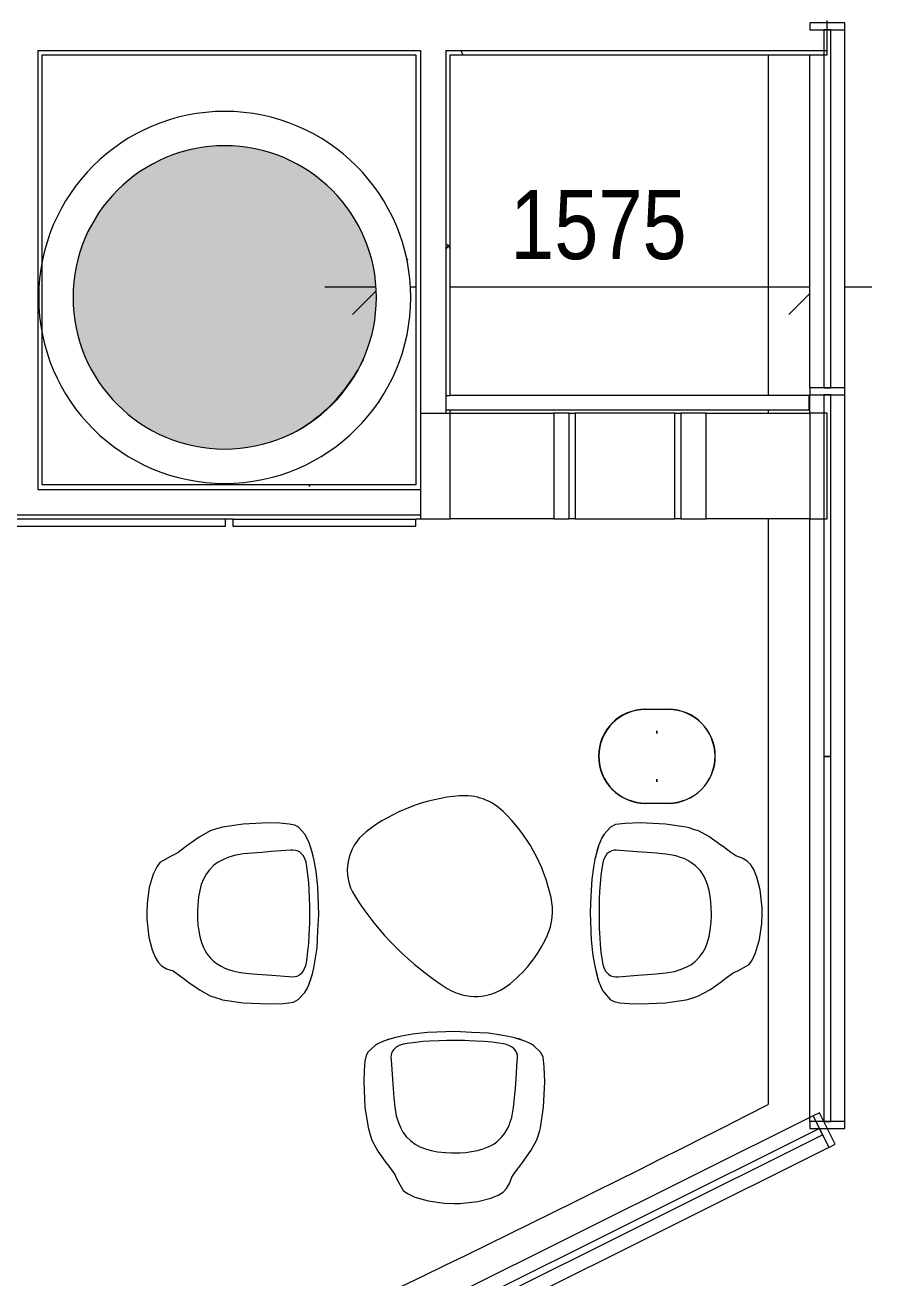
# Model space of a CAD drawing. Header units: inches. Extents: x 46946 to 48441, y 40324 to 42003.
# Drawn here: x 48311.1 to 48431.4, y 40557.7 to 40735.8 of the extents above; entities that cross this region are included whole.
import ezdxf

# ---------------------------------------------------------------- set-up
doc = ezdxf.new("R2010")
doc.units = ezdxf.units.IN
doc.header["$MEASUREMENT"] = 0
for name, color, linetype, lineweight in [('8_ TYPICAL FLOOR PLAN__6th _ 10th__dwg _3_', 8, 'Continuous', 9), ('A-DETL', 90, 'Continuous', 9), ('A-GLAZ-CURT', 52, 'Continuous', 9), ('A-GLAZ-CWMG', 51, 'Continuous', 9), ('A-WALL', 113, 'Continuous', 9), ('A-WALL-PATT', 111, 'Continuous', 13), ('COL', 7, 'Continuous', 9), ('COL-HATCH', 7, 'Continuous', 9), ('I-FURN', 30, 'Continuous', 9), ('I-WALL', 2, 'Continuous', 9), ('THIN', 7, 'Continuous', 9), ('WALL', 7, 'Continuous', 9)]:
    doc.layers.add(name, color=color, linetype=linetype, lineweight=lineweight)
doc.styles.add('Arial Narrow', font='ARIALN.TTF', dxfattribs={"height": 9.84252})
pattern_1 = [(0, (0, 0), (30.72, 7.68), [1.267, -21.773, 1.267, -21.773, -122.88]), (0, (0, 0), (30.72, 7.68), [-46.08, 1.267, -44.813, 1.267, -21.773, -53.76]), (0, (0, 0), (30.72, 7.68), [-115.2, 1.267, -14.093, 1.267, -37.133]), (120, (11.52, 3.84), (-22.0110751, 22.7643004), [1.267, -21.773, 1.267, -21.773, -122.88]), (120, (11.52, 3.84), (-22.0110751, 22.7643004), [-46.08, 1.267, -44.813, 1.267, -21.773, -53.76]), (120, (11.52, 3.84), (-22.0110751, 22.7643004), [-115.2, 1.267, -14.093, 1.267, -37.133]), (240, (15.36, 19.2), (-8.7089249, -30.4443004), [1.267, -21.773, 1.267, -21.773, -122.88]), (240, (15.36, 19.2), (-8.7089249, -30.4443004), [-46.08, 1.267, -44.813, 1.267, -21.773, -53.76]), (240, (15.36, 19.2), (-8.7089249, -30.4443004), [-115.2, 1.267, -14.093, 1.267, -37.133])]

# ---------------------------------------------------------------- blocks, each defined once
blk = doc.blocks.new('8_ TYPICAL FLOOR PLAN__6th _ 10th__dwg__ArchTick-697061-Level 06 - Furniture')
at = {"layer": 'WALL'}
for p, q in [((0.003, 0.003), (0.01969, 0.01969)), ((-0.01969, -0.01969), (-0.01876, -0.01876))]:
    blk.add_line(p, q, dxfattribs=at)
blk = doc.blocks.new('8_ TYPICAL FLOOR PLAN__6th _ 10th__dwg__ArchTick-V1-Level 06 - Furniture')
at = {"layer": 'WALL'}
blk.add_line((-0.01969, -0.01969), (-0.00486, -0.00486), dxfattribs=at)
blk = doc.blocks.new('8_ TYPICAL FLOOR PLAN__6th _ 10th__dwg _3_-696755-Level 06 - Furniture')
at = {"layer": 'COL-HATCH'}
blk.add_hatch(color=256, dxfattribs=at).paths.add_polyline_path([(16304.53, -32059.94), (16307.71, -32059.46), (16310.79, -32058.51), (16312.78, -32057.56), (16314.21, -32056.76), (16316.86, -32054.78), (16319.24, -32052.4), (16321.32, -32049.56), (16322.34, -32047.72), (16322.45, -32047.52), (16323.54, -32044.71), (16324.24, -32041.65), (16324.48, -32038.44), (16324.24, -32035.23), (16323.52, -32032.08), (16322.34, -32029.08), (16320.73, -32026.29), (16318.72, -32023.77), (16316.36, -32021.58), (16313.7, -32019.77), (16310.79, -32018.37), (16307.71, -32017.42), (16304.53, -32016.94), (16301.11, -32016.97), (16298.03, -32017.45), (16295.04, -32018.37), (16292.13, -32019.77), (16289.47, -32021.58), (16287.11, -32023.77), (16285.1, -32026.29), (16283.49, -32029.08), (16282.31, -32032.08), (16281.59, -32035.23), (16281.35, -32038.44), (16281.59, -32041.65), (16282.31, -32044.8), (16283.49, -32047.8), (16285.1, -32050.59), (16287.11, -32053.11), (16289.47, -32055.3), (16292.13, -32057.11), (16295.04, -32058.51), (16298.12, -32059.46), (16301.3, -32059.94), (16303.49, -32059.94)])
at = {"layer": 'COL'}
for start, end in [(331.7772, 334.1952), (297.7716, 329.4589)]:
    blk.add_arc((16301.39, -32036.93), 23.62, start, end, dxfattribs=at)
at = {"layer": 'THIN'}
for p, q in [((16380.13, -32003.98), (16380.13, -32052.4)), ((16380.13, -32054.4), (16380.13, -32054.9)), ((16380.13, -32069.9), (16380.13, -32153.17))]:
    blk.add_line(p, q, dxfattribs=at)
blk.add_arc((15199.03, -29838.69), 2598.43, 292.20424, 297.03569, dxfattribs=at)
at = {"layer": 'WALL', "color": 250, "lineweight": 13}
for p, q in [((16317.14, -32036.93), (16324.36, -32036.93)), ((16329.25, -32036.93), (16330.1, -32036.93)), ((16334.97, -32036.93), (16386.05, -32036.93)), ((16391.05, -32036.93), (16394.89, -32036.93))]:
    blk.add_line(p, q, dxfattribs=at)
at = {"xscale": 200, "yscale": 200, "zscale": 200, "rotation": 180}
blk.add_blockref('8_ TYPICAL FLOOR PLAN__6th _ 10th__dwg__ArchTick-697061-Level 06 - Furniture', (16325.01, -32036.93), dxfattribs=at)
at = {"xscale": 200, "yscale": 200, "zscale": 200}
blk.add_blockref('8_ TYPICAL FLOOR PLAN__6th _ 10th__dwg__ArchTick-V1-Level 06 - Furniture', (16387.02, -32036.93), dxfattribs=at)
at = {"layer": 'WALL', "insert": (16356.01, -32023.16), "char_height": 9.843, "width": 29.976, "attachment_point": 2, "line_spacing_factor": 0.974696, "style": 'Arial Narrow'}
blk.add_mtext('1575', dxfattribs=at)
blk = doc.blocks.new('System Panel - Glazed-935286-Level 06 - Furniture')
at = {"layer": 'A-GLAZ-CURT', "lineweight": 13}
for p, q in [((25.44, 0.5), (-25.44, 0.5)), ((-25.44, 0.5), (-25.44, -0.5)), ((25.44, -0.5), (25.44, 0.5)), ((-25.44, -0.5), (25.44, -0.5))]:
    blk.add_line(p, q, dxfattribs=at)
blk = doc.blocks.new('System Panel - Glazed-935285-Level 06 - Furniture')
at = {"layer": 'A-GLAZ-CURT', "lineweight": 13}
for p, q in [((25.69, 0.5), (-25.69, 0.5)), ((-25.69, 0.5), (-25.69, -0.5)), ((25.69, -0.5), (25.69, 0.5)), ((-25.69, -0.5), (25.69, -0.5))]:
    blk.add_line(p, q, dxfattribs=at)
blk = doc.blocks.new('System Panel - Glazed-982852-Level 06 - Furniture')
at = {"layer": 'A-GLAZ-CURT', "lineweight": 13}
for p, q in [((28.47, 0.5), (-28.47, 0.5)), ((-28.47, 0.5), (-28.47, -0.5)), ((28.47, -0.5), (28.47, 0.5)), ((-28.47, -0.5), (28.47, -0.5))]:
    blk.add_line(p, q, dxfattribs=at)
blk = doc.blocks.new('Rectangular Mullion - Rectangular Mullion-V34-Level 06 - Furniture')
at = {"layer": 'A-GLAZ-CWMG', "lineweight": 20}
for p, q in [((-1, 2.5), (0, 2.5)), ((-1, -2.5), (-1, 2.5)), ((0, 2.5), (0, -2.5)), ((0, -2.5), (-1, -2.5))]:
    blk.add_line(p, q, dxfattribs=at)
blk = doc.blocks.new('Rectangular Mullion - Rectangular Mullion-V35-Level 06 - Furniture')
at = {"layer": 'A-GLAZ-CWMG', "lineweight": 20}
for p, q in [((-0.5, 2.5), (0.5, 2.5)), ((-0.5, -2.5), (-0.5, 2.5)), ((0.5, 2.5), (0.5, -2.5)), ((0.5, -2.5), (-0.5, -2.5))]:
    blk.add_line(p, q, dxfattribs=at)
blk = doc.blocks.new('Rectangular Mullion - Rectangular Mullion-935254-Level 06 - Furniture')
at = {"layer": 'A-GLAZ-CWMG', "lineweight": 20}
for p, q in [((-0.5, 2.5), (0.5, 2.5)), ((-0.5, -2.5), (-0.5, 2.5)), ((0.5, 2.5), (0.5, -2.5)), ((0.5, -2.5), (-0.5, -2.5))]:
    blk.add_line(p, q, dxfattribs=at)
blk = doc.blocks.new('Rectangular Mullion - Rectangular Mullion-V37-Level 06 - Furniture')
at = {"layer": 'A-GLAZ-CWMG'}
for p, q in [((48427.58, 40684.23), (48427.58, 40735.11)), ((48422.58, 40684.23), (48422.58, 40731.56))]:
    blk.add_line(p, q, dxfattribs=at)
blk = doc.blocks.new('Rectangular Mullion - Rectangular Mullion-935279-Level 06 - Furniture')
at = {"layer": 'A-GLAZ-CWMG'}
for p, q in [((48422.58, 40680.64), (48422.58, 40683.23)), ((48427.58, 40631.85), (48427.58, 40683.23)), ((48422.58, 40631.85), (48422.58, 40665.64))]:
    blk.add_line(p, q, dxfattribs=at)
blk = doc.blocks.new('Rectangular Mullion - Rectangular Mullion-982880-Level 06 - Furniture')
at = {"layer": 'A-GLAZ-CWMG', "lineweight": 20}
for p, q in [((-1, 2.5), (0, 2.5)), ((-1, -2.5), (-1, 2.5)), ((0, 2.5), (0, -2.5)), ((0, -2.5), (-1, -2.5))]:
    blk.add_line(p, q, dxfattribs=at)
blk = doc.blocks.new('Rectangular Mullion - Rectangular Mullion-982846-Level 06 - Furniture')
at = {"layer": 'A-GLAZ-CWMG'}
for p, q in [((48423.07, 40580.75), (48372.15, 40555.35)), ((48425.3, 40576.28), (48374.34, 40550.84))]:
    blk.add_line(p, q, dxfattribs=at)
blk = doc.blocks.new('System Panel - Glazed-935336-Level 06 - Furniture')
at = {"layer": 'A-GLAZ-CURT', "lineweight": 13}
for p, q in [((25.94, 0.5), (-25.94, 0.5)), ((-25.94, 0.5), (-25.94, -0.5)), ((25.94, -0.5), (25.94, 0.5)), ((-25.94, -0.5), (25.94, -0.5))]:
    blk.add_line(p, q, dxfattribs=at)
blk = doc.blocks.new('Rectangular Mullion - Rectangular Mullion-935284-Level 06 - Furniture')
at = {"layer": 'A-GLAZ-CWMG'}
for p, q in [((48422.58, 40579.96), (48422.58, 40631.85)), ((48427.58, 40579.96), (48427.58, 40631.85))]:
    blk.add_line(p, q, dxfattribs=at)
blk = doc.blocks.new('HermanMiller_Collection_SaibaSideChair - Conference Chair-1337762-Level 06 - Furniture')
at = {"layer": 'I-FURN'}
for p, q in [((-0.58, 12.69), (-3.51, 12.26)), ((-0.58, 12.69), (-3.51, 12.26)), ((-0.58, 12.69), (-3.51, 12.26)), ((3.01, 12.86), (-0.58, 12.69)), ((4.61, 12.82), (3.01, 12.86)), ((5.95, 12.71), (4.61, 12.82)), ((6.75, 12.54), (5.95, 12.71)), ((7.25, 12.26), (6.75, 12.54)), ((-6.85, 10.84), (-8.47, 9.72)), ((-5.27, 11.72), (-6.85, 10.84)), ((-4.36, 12.02), (-5.27, 11.72)), ((-4.36, 12.02), (-5.27, 11.72)), ((-4.36, 12.02), (-5.27, 11.72)), ((-3.51, 12.26), (-4.36, 12.02)), ((-3.51, 12.26), (-4.36, 12.02)), ((-3.51, 12.26), (-4.36, 12.02)), ((8.17, 11.26), (7.25, 12.26)), ((8.42, 10.85), (8.17, 11.26)), ((8.79, 10.06), (8.42, 10.85)), ((-8.78, 9.46), (-9.85, 8.67)), ((-8.47, 9.72), (-8.78, 9.46)), ((6.15, 8.99), (3.38, 8.79)), ((6.48, 9.01), (6.15, 8.99)), ((6.83, 8.96), (6.48, 9.01)), ((7.22, 8.86), (6.83, 8.96)), ((8.9, 9.75), (8.79, 10.06)), ((9.24, 8.56), (8.9, 9.75)), ((-12.44, 7.24), (-12.87, 6.64)), ((-10.82, 8.16), (-12.44, 7.24)), ((-10.18, 8.45), (-10.82, 8.16)), ((-9.85, 8.67), (-10.18, 8.45)), ((-4.14, 7.29), (-4.76, 6.85)), ((-3.59, 7.59), (-4.14, 7.29)), ((-2.79, 7.94), (-3.59, 7.59)), ((-1.82, 8.24), (-2.79, 7.94)), ((-0.61, 8.46), (-1.82, 8.24)), ((0.72, 8.59), (-0.61, 8.46)), ((2.04, 8.68), (0.72, 8.59)), ((3.38, 8.79), (2.04, 8.68)), ((7.53, 8.65), (7.22, 8.86)), ((7.92, 8.25), (7.53, 8.65)), ((8.16, 7.81), (7.92, 8.25)), ((8.35, 7.27), (8.16, 7.81)), ((8.45, 6.68), (8.35, 7.27)), ((9.49, 7.51), (9.22, 8.68)), ((9.49, 7.51), (9.22, 8.68)), ((9.49, 7.51), (9.24, 8.56)), ((9.76, 5.96), (9.49, 7.51)), ((9.76, 5.96), (9.49, 7.51)), ((9.76, 5.96), (9.49, 7.51)), ((-13.37, 5.6), (-13.93, 3.7)), ((-12.87, 6.64), (-13.37, 5.6)), ((-5.85, 5.56), (-6.24, 4.89)), ((-5.39, 6.19), (-5.85, 5.56)), ((-4.76, 6.85), (-5.39, 6.19)), ((8.61, 5.51), (8.45, 6.68)), ((8.72, 4.4), (8.61, 5.51)), ((10, 3.79), (9.76, 5.96)), ((-13.93, 3.7), (-14.25, 1.45)), ((-6.54, 4.1), (-6.77, 3.27)), ((-6.24, 4.89), (-6.54, 4.1)), ((8.78, 3.48), (8.72, 4.4)), ((10.16, -0.13), (10, 3.79)), ((-6.93, 2.38), (-7.05, 1.24)), ((-6.77, 3.27), (-6.93, 2.38)), ((8.85, 2.16), (8.78, 3.48)), ((8.89, 1.06), (8.85, 2.16)), ((-14.25, 1.45), (-14.28, 0)), ((-14.25, 1.45), (-14.28, 0)), ((-7.05, 1.24), (-7.08, 0.39)), ((-7.08, 0.39), (-7.08, 0.01)), ((-7.08, 0.01), (-7.07, -0.82)), ((8.87, -1.46), (8.89, 1.06)), ((-14.28, 0), (-14.29, -0.8)), ((-14.28, 0), (-14.29, -0.8)), ((-14.29, -0.8), (-13.99, -3.35)), ((-14.29, -0.8), (-13.99, -3.35)), ((-7.07, -0.82), (-7.02, -1.63)), ((-7.02, -1.63), (-6.91, -2.45)), ((8.85, -2.1), (8.87, -1.46)), ((10.04, -2.44), (10.16, -0.13)), ((-13.99, -3.35), (-13.52, -5.18)), ((-6.91, -2.45), (-6.76, -3.28)), ((-6.76, -3.28), (-6.53, -4.11)), ((8.73, -4.23), (8.8, -3.11)), ((8.8, -3.11), (8.85, -2.1)), ((9.92, -4.88), (10.04, -2.44)), ((-13.52, -5.18), (-13.1, -6.23)), ((-6.53, -4.11), (-6.24, -4.84)), ((-6.24, -4.84), (-6.06, -5.24)), ((-6.06, -5.24), (-5.8, -5.65)), ((8.62, -5.37), (8.73, -4.23)), ((9.66, -6.6), (9.92, -4.88)), ((9.66, -6.6), (9.92, -4.88)), ((-13.1, -6.23), (-12.69, -6.93)), ((-12.69, -6.93), (-12.18, -7.44)), ((-5.8, -5.65), (-5.51, -6.04)), ((-5.51, -6.04), (-5.2, -6.4)), ((-5.2, -6.4), (-4.81, -6.76)), ((-4.81, -6.76), (-4.3, -7.17)), ((8.3, -7.41), (8.4, -6.96)), ((8.4, -6.96), (8.51, -6.33)), ((8.51, -6.33), (8.62, -5.37)), ((9.46, -7.72), (9.66, -6.6)), ((9.46, -7.72), (9.66, -6.6)), ((9.46, -7.72), (9.66, -6.6)), ((9.66, -6.6), (9.69, -6.39)), ((-12.18, -7.44), (-11.47, -7.87)), ((-11.47, -7.87), (-10.56, -8.18)), ((-10.56, -8.18), (-9.84, -8.66)), ((-9.84, -8.66), (-8.78, -9.45)), ((-4.3, -7.17), (-3.73, -7.51)), ((-3.73, -7.51), (-3.19, -7.79)), ((-3.19, -7.79), (-2.82, -7.92)), ((-2.82, -7.92), (-2.05, -8.17)), ((-2.05, -8.17), (-1.23, -8.33)), ((-1.23, -8.33), (-0.63, -8.42)), ((-0.63, -8.42), (0.72, -8.58)), ((0.72, -8.58), (2.05, -8.68)), ((2.05, -8.68), (3.47, -8.78)), ((3.47, -8.78), (5.92, -8.96)), ((6.73, -8.98), (7.09, -8.9)), ((7.09, -8.9), (7.43, -8.73)), ((7.43, -8.73), (7.76, -8.46)), ((7.76, -8.46), (7.96, -8.15)), ((7.96, -8.15), (8.14, -7.83)), ((8.14, -7.83), (8.3, -7.41)), ((8.9, -9.74), (9.25, -8.58)), ((9.25, -8.58), (9.46, -7.72)), ((9.36, -8.15), (9.46, -7.72)), ((9.36, -8.15), (9.46, -7.72)), ((-8.78, -9.45), (-8.44, -9.7)), ((-8.44, -9.7), (-6.72, -10.92)), ((5.92, -8.96), (6.45, -9)), ((6.45, -9), (6.73, -8.98)), ((8.47, -10.77), (8.73, -10.17)), ((8.73, -10.17), (8.9, -9.74)), ((-6.72, -10.92), (-5.26, -11.72)), ((-5.26, -11.72), (-4.53, -11.95)), ((-5.26, -11.72), (-4.53, -11.95)), ((-5.26, -11.72), (-4.53, -11.95)), ((-4.53, -11.95), (-3.9, -12.15)), ((-4.53, -11.95), (-3.9, -12.15)), ((-4.53, -11.95), (-3.9, -12.15)), ((-3.9, -12.15), (-3.52, -12.26)), ((-3.9, -12.15), (-3.52, -12.26)), ((-3.9, -12.15), (-3.52, -12.26)), ((-3.52, -12.26), (-0.58, -12.69)), ((-3.52, -12.26), (-0.58, -12.69)), ((-3.52, -12.26), (-0.58, -12.69)), ((6.54, -12.62), (7.24, -12.25)), ((7.24, -12.25), (8.17, -11.26)), ((8.17, -11.26), (8.47, -10.77)), ((-0.58, -12.69), (3.02, -12.86)), ((3.02, -12.86), (5.15, -12.78)), ((5.15, -12.78), (6.54, -12.62))]:
    blk.add_line(p, q, dxfattribs=at)
for centre, radius, start, end in [((1.18, 6.82), 8.25, 12.1813, 20.7413), ((-0.69, -6.21), 10.22, 339.7908, 346.6331)]:
    blk.add_arc(centre, radius, start, end, dxfattribs=at)
blk = doc.blocks.new('HermanMiller_Collection_SaibaSideChair - Conference Chair-V144-Level 06 - Furniture')
at = {"layer": 'I-FURN'}
for p, q in [((-0.58, 12.69), (-3.51, 12.26)), ((-0.58, 12.69), (-3.51, 12.26)), ((-0.58, 12.69), (-3.51, 12.26)), ((3.01, 12.86), (-0.58, 12.69)), ((4.61, 12.82), (3.01, 12.86)), ((5.95, 12.71), (4.61, 12.82)), ((6.75, 12.54), (5.95, 12.71)), ((7.25, 12.26), (6.75, 12.54)), ((-6.85, 10.84), (-8.47, 9.72)), ((-5.27, 11.72), (-6.85, 10.84)), ((-4.36, 12.02), (-5.27, 11.72)), ((-4.36, 12.02), (-5.27, 11.72)), ((-4.36, 12.02), (-5.27, 11.72)), ((-3.51, 12.26), (-4.36, 12.02)), ((-3.51, 12.26), (-4.36, 12.02)), ((-3.51, 12.26), (-4.36, 12.02)), ((8.17, 11.26), (7.25, 12.26)), ((8.42, 10.85), (8.17, 11.26)), ((8.79, 10.06), (8.42, 10.85)), ((-8.78, 9.46), (-9.85, 8.67)), ((-8.47, 9.72), (-8.78, 9.46)), ((6.15, 8.99), (3.38, 8.79)), ((6.48, 9.01), (6.15, 8.99)), ((6.83, 8.96), (6.48, 9.01)), ((7.22, 8.86), (6.83, 8.96)), ((8.9, 9.75), (8.79, 10.06)), ((9.24, 8.56), (8.9, 9.75)), ((-12.44, 7.24), (-12.87, 6.64)), ((-10.82, 8.16), (-12.44, 7.24)), ((-10.18, 8.45), (-10.82, 8.16)), ((-9.85, 8.67), (-10.18, 8.45)), ((-4.14, 7.29), (-4.76, 6.85)), ((-3.59, 7.59), (-4.14, 7.29)), ((-2.79, 7.94), (-3.59, 7.59)), ((-1.82, 8.24), (-2.79, 7.94)), ((-0.61, 8.46), (-1.82, 8.24)), ((0.72, 8.59), (-0.61, 8.46)), ((2.04, 8.68), (0.72, 8.59)), ((3.38, 8.79), (2.04, 8.68)), ((7.53, 8.65), (7.22, 8.86)), ((7.92, 8.25), (7.53, 8.65)), ((8.16, 7.81), (7.92, 8.25)), ((8.35, 7.27), (8.16, 7.81)), ((8.45, 6.68), (8.35, 7.27)), ((9.49, 7.51), (9.22, 8.68)), ((9.49, 7.51), (9.22, 8.68)), ((9.49, 7.51), (9.24, 8.56)), ((9.76, 5.96), (9.49, 7.51)), ((9.76, 5.96), (9.49, 7.51)), ((9.76, 5.96), (9.49, 7.51)), ((-13.37, 5.6), (-13.93, 3.7)), ((-12.87, 6.64), (-13.37, 5.6)), ((-5.85, 5.56), (-6.24, 4.89)), ((-5.39, 6.19), (-5.85, 5.56)), ((-4.76, 6.85), (-5.39, 6.19)), ((8.61, 5.51), (8.45, 6.68)), ((8.72, 4.4), (8.61, 5.51)), ((10, 3.79), (9.76, 5.96)), ((-13.93, 3.7), (-14.25, 1.45)), ((-6.54, 4.1), (-6.77, 3.27)), ((-6.24, 4.89), (-6.54, 4.1)), ((8.78, 3.48), (8.72, 4.4)), ((10.16, -0.13), (10, 3.79)), ((-6.93, 2.38), (-7.05, 1.24)), ((-6.77, 3.27), (-6.93, 2.38)), ((8.85, 2.16), (8.78, 3.48)), ((8.89, 1.06), (8.85, 2.16)), ((-14.25, 1.45), (-14.28, 0)), ((-14.25, 1.45), (-14.28, 0)), ((-7.05, 1.24), (-7.08, 0.39)), ((-7.08, 0.39), (-7.08, 0.01)), ((-7.08, 0.01), (-7.07, -0.82)), ((8.87, -1.46), (8.89, 1.06)), ((-14.28, 0), (-14.29, -0.8)), ((-14.28, 0), (-14.29, -0.8)), ((-14.29, -0.8), (-13.99, -3.35)), ((-14.29, -0.8), (-13.99, -3.35)), ((-7.07, -0.82), (-7.02, -1.63)), ((-7.02, -1.63), (-6.91, -2.45)), ((8.85, -2.1), (8.87, -1.46)), ((10.04, -2.44), (10.16, -0.13)), ((-13.99, -3.35), (-13.52, -5.18)), ((-6.91, -2.45), (-6.76, -3.28)), ((-6.76, -3.28), (-6.53, -4.11)), ((8.73, -4.23), (8.8, -3.11)), ((8.8, -3.11), (8.85, -2.1)), ((9.92, -4.88), (10.04, -2.44)), ((-13.52, -5.18), (-13.1, -6.23)), ((-6.53, -4.11), (-6.24, -4.84)), ((-6.24, -4.84), (-6.06, -5.24)), ((-6.06, -5.24), (-5.8, -5.65)), ((8.62, -5.37), (8.73, -4.23)), ((9.66, -6.6), (9.92, -4.88)), ((9.66, -6.6), (9.92, -4.88)), ((-13.1, -6.23), (-12.69, -6.93)), ((-12.69, -6.93), (-12.18, -7.44)), ((-5.8, -5.65), (-5.51, -6.04)), ((-5.51, -6.04), (-5.2, -6.4)), ((-5.2, -6.4), (-4.81, -6.76)), ((-4.81, -6.76), (-4.3, -7.17)), ((8.3, -7.41), (8.4, -6.96)), ((8.4, -6.96), (8.51, -6.33)), ((8.51, -6.33), (8.62, -5.37)), ((9.46, -7.72), (9.66, -6.6)), ((9.46, -7.72), (9.66, -6.6)), ((9.46, -7.72), (9.66, -6.6)), ((9.66, -6.6), (9.69, -6.39)), ((-12.18, -7.44), (-11.47, -7.87)), ((-11.47, -7.87), (-10.56, -8.18)), ((-10.56, -8.18), (-9.84, -8.66)), ((-9.84, -8.66), (-8.78, -9.45)), ((-4.3, -7.17), (-3.73, -7.51)), ((-3.73, -7.51), (-3.19, -7.79)), ((-3.19, -7.79), (-2.82, -7.92)), ((-2.82, -7.92), (-2.05, -8.17)), ((-2.05, -8.17), (-1.23, -8.33)), ((-1.23, -8.33), (-0.63, -8.42)), ((-0.63, -8.42), (0.72, -8.58)), ((0.72, -8.58), (2.05, -8.68)), ((2.05, -8.68), (3.47, -8.78)), ((3.47, -8.78), (5.92, -8.96)), ((6.73, -8.98), (7.09, -8.9)), ((7.09, -8.9), (7.43, -8.73)), ((7.43, -8.73), (7.76, -8.46)), ((7.76, -8.46), (7.96, -8.15)), ((7.96, -8.15), (8.14, -7.83)), ((8.14, -7.83), (8.3, -7.41)), ((8.9, -9.74), (9.25, -8.58)), ((9.25, -8.58), (9.46, -7.72)), ((9.36, -8.15), (9.46, -7.72)), ((9.36, -8.15), (9.46, -7.72)), ((-8.78, -9.45), (-8.44, -9.7)), ((-8.44, -9.7), (-6.72, -10.92)), ((5.92, -8.96), (6.45, -9)), ((6.45, -9), (6.73, -8.98)), ((8.47, -10.77), (8.73, -10.17)), ((8.73, -10.17), (8.9, -9.74)), ((-6.72, -10.92), (-5.26, -11.72)), ((-5.26, -11.72), (-4.53, -11.95)), ((-5.26, -11.72), (-4.53, -11.95)), ((-5.26, -11.72), (-4.53, -11.95)), ((-4.53, -11.95), (-3.9, -12.15)), ((-4.53, -11.95), (-3.9, -12.15)), ((-4.53, -11.95), (-3.9, -12.15)), ((-3.9, -12.15), (-3.52, -12.26)), ((-3.9, -12.15), (-3.52, -12.26)), ((-3.9, -12.15), (-3.52, -12.26)), ((-3.52, -12.26), (-0.58, -12.69)), ((-3.52, -12.26), (-0.58, -12.69)), ((-3.52, -12.26), (-0.58, -12.69)), ((6.54, -12.62), (7.24, -12.25)), ((7.24, -12.25), (8.17, -11.26)), ((8.17, -11.26), (8.47, -10.77)), ((-0.58, -12.69), (3.02, -12.86)), ((3.02, -12.86), (5.15, -12.78)), ((5.15, -12.78), (6.54, -12.62))]:
    blk.add_line(p, q, dxfattribs=at)
for centre, radius, start, end in [((1.18, 6.82), 8.25, 12.1813, 20.7413), ((-0.69, -6.21), 10.22, 339.7908, 346.6331)]:
    blk.add_arc(centre, radius, start, end, dxfattribs=at)
blk = doc.blocks.new('HighTower_Insula_CoffeeTable - HighTower_Insula_CoffeeTable-1261198-Level 06 - Furniture')
at = {"layer": 'I-FURN'}
for centre, radius, start, end in [((3.29, -11.49), 25.06, 94.5169, 127.4552), ((1.95, 5.52), 8, 45.9585, 94.5169), ((-9.28, -6.09), 24.15, 12.2472, 45.9585), ((-7.76, 2.94), 6.88, 127.4552, 212.2785), ((21.99, 21.74), 42.08, 212.2785, 237.797), ((5.77, -2.82), 8.75, 335.7235, 12.2472), ((-2.95, 1.11), 18.32, 307.0611, 335.7235), ((3.57, -7.52), 7.5, 237.797, 307.0611)]:
    blk.add_arc(centre, radius, start, end, dxfattribs=at)
blk = doc.blocks.new('Tun Table - Tun 420 Side Table Steel Base-V145-Level 06 - Furniture')
at = {"layer": 'I-FURN'}
for p, q in [((-1.61, 6.69), (1.61, 6.69)), ((1.61, 6.65), (-1.61, 6.65)), ((0, 3.62), (0, 3.25)), ((0, 3.25), (0, 3.62)), ((0, -3.25), (0, -3.62)), ((0, -3.62), (0, -3.25)), ((-1.61, -6.65), (1.61, -6.65)), ((1.61, -6.69), (-1.61, -6.69))]:
    blk.add_line(p, q, dxfattribs=at)
for centre, radius, start, end in [((-1.61, 0), 6.69, 90, 270), ((-1.61, 0), 6.65, 90, 270), ((1.61, 0), 6.69, 270, 90), ((1.61, 0), 6.65, 270, 90)]:
    blk.add_arc(centre, radius, start, end, dxfattribs=at)

msp = doc.modelspace()

# ---------------------------------------------------------------- hatches: boundary and pattern name
at = {"layer": 'A-WALL-PATT', "lineweight": 9}
h = msp.add_hatch(dxfattribs=at)
h.set_pattern_fill('FP_1', color=256, style=0, pattern_type=2)
h.set_pattern_definition(pattern_1)
h.paths.add_polyline_path([(48344.58, 40731.56), (48367.26, 40731.56), (48367.26, 40732.19), (48312.88, 40732.19), (48312.88, 40731.56), (48341.29, 40731.56)])
h.paths.add_polyline_path([(48397.05, 40731.56), (48424.58, 40731.56), (48424.58, 40732.19), (48370.88, 40732.19), (48370.88, 40731.56), (48396.28, 40731.56)])
h.paths.add_polyline_path([(48308.63, 40731.56), (48309.26, 40731.56), (48309.26, 40732.19), (48216.88, 40732.19), (48216.88, 40731.56), (48303.46, 40731.56)])
h = msp.add_hatch(dxfattribs=at)
h.set_pattern_fill('FP_1', color=256, style=0, pattern_type=2)
h.set_pattern_definition(pattern_1)
h.paths.add_polyline_path([(48371.51, 40680.64), (48371.51, 40681.14), (48370.88, 40681.14), (48370.88, 40680.64)])
h.paths.add_polyline_path([(48370.88, 40683.14), (48371.51, 40683.14), (48371.51, 40731.56), (48370.88, 40731.55), (48370.88, 40683.17)])
h = msp.add_hatch(dxfattribs=at)
h.set_pattern_fill('FP_1', color=256, style=0, pattern_type=2)
h.set_pattern_definition(pattern_1)
h.paths.add_polyline_path([(48267.21, 40666.19), (48267.21, 40669.81), (48309.26, 40669.81), (48309.26, 40670.44), (48266.58, 40670.44), (48266.58, 40666.19)])
h.paths.add_polyline_path([(48350.26, 40669.81), (48366.63, 40669.81), (48366.63, 40670.44), (48312.88, 40670.44), (48312.88, 40669.81), (48341.29, 40669.81)])
h = msp.add_hatch(dxfattribs=at)
h.set_pattern_fill('FP_1', color=256, style=0, pattern_type=2)
h.set_pattern_definition(pattern_1)
h.paths.add_polyline_path([(48318.05, 40665.56), (48366.63, 40665.56), (48366.63, 40666.19), (48266.58, 40666.19), (48266.58, 40665.56), (48316.44, 40665.56)])

# ---------------------------------------------------------------- linework, layer by layer
at = {"layer": 'A-DETL', "lineweight": 13}
msp.add_line((48389.57, 40698.61), (48416.66, 40698.61), dxfattribs=at)
at = {"layer": 'A-WALL', "lineweight": 13}
for p, q in [((48312.88, 40732.19), (48367.26, 40732.19)), ((48312.88, 40732.19), (48312.88, 40669.81)), ((48367.26, 40732.19), (48367.26, 40665.64)), ((48370.88, 40732.19), (48425.08, 40732.19)), ((48370.88, 40732.19), (48370.88, 40680.64)), ((48370.88, 40683.14), (48371.51, 40683.14)), ((48367.26, 40680.64), (48371.51, 40680.64)), ((48370.88, 40681.14), (48371.51, 40681.14)), ((48312.88, 40669.81), (48367.26, 40669.81)), ((48267.21, 40666.19), (48367.26, 40666.19)), ((48340.58, 40665.56), (48366.63, 40665.56))]:
    msp.add_line(p, q, dxfattribs=at)
at = {"layer": 'I-WALL', "lineweight": 13}
for p, q in [((48425.08, 40731.56), (48425.08, 40736.44)), ((48313.51, 40731.56), (48366.63, 40731.56)), ((48313.51, 40670.44), (48313.51, 40731.56)), ((48366.63, 40731.56), (48366.63, 40670.44)), ((48371.51, 40731.56), (48425.08, 40731.56)), ((48371.51, 40683.14), (48371.51, 40731.56)), ((48422.51, 40683.14), (48371.51, 40683.14)), ((48422.51, 40681.14), (48422.51, 40683.14)), ((48371.51, 40665.64), (48371.51, 40681.14)), ((48371.51, 40681.14), (48422.51, 40681.14)), ((48388.42, 40680.64), (48386.23, 40680.64)), ((48386.23, 40680.64), (48386.23, 40665.64)), ((48388.42, 40665.64), (48388.42, 40680.64)), ((48403.42, 40680.64), (48389.27, 40680.64)), ((48389.27, 40680.64), (48389.27, 40665.64)), ((48403.42, 40665.64), (48403.42, 40680.64)), ((48407.86, 40680.64), (48404.27, 40680.64)), ((48404.27, 40680.64), (48404.27, 40665.64)), ((48407.86, 40665.64), (48407.86, 40680.64)), ((48425.08, 40680.64), (48422.58, 40680.64)), ((48422.58, 40680.64), (48422.58, 40665.64)), ((48425.08, 40665.64), (48425.08, 40680.64)), ((48366.63, 40670.44), (48313.51, 40670.44)), ((48340.58, 40665.56), (48266.58, 40665.56)), ((48302.58, 40664.56), (48339.58, 40664.56)), ((48339.58, 40664.56), (48339.58, 40665.56)), ((48340.58, 40665.56), (48340.58, 40664.56)), ((48340.58, 40664.56), (48366.63, 40664.56)), ((48366.63, 40664.56), (48366.63, 40665.64)), ((48366.63, 40665.64), (48371.51, 40665.64)), ((48386.23, 40665.64), (48388.42, 40665.64)), ((48389.27, 40665.64), (48403.42, 40665.64)), ((48404.27, 40665.64), (48407.86, 40665.64)), ((48422.58, 40665.64), (48425.08, 40665.64))]:
    msp.add_line(p, q, dxfattribs=at)
at = {"layer": 'I-WALL'}
for p, q in [((48371.51, 40680.64), (48386.23, 40680.64)), ((48388.42, 40680.64), (48389.27, 40680.64)), ((48403.42, 40680.64), (48404.27, 40680.64)), ((48407.86, 40680.64), (48422.58, 40680.64)), ((48386.23, 40665.64), (48371.51, 40665.64)), ((48389.27, 40665.64), (48388.42, 40665.64)), ((48404.27, 40665.64), (48403.42, 40665.64)), ((48422.58, 40665.64), (48407.86, 40665.64))]:
    msp.add_line(p, q, dxfattribs=at)
at = {"layer": 'I-WALL', "lineweight": 13}
for radius, start, end in [(26.44, 0, 180), (21.56, 0, 180), (26.44, 180, 0), (21.56, 180, 0)]:
    msp.add_arc((48339.45, 40697.1), radius, start, end, dxfattribs=at)

# ---------------------------------------------------------------- block references
at = {"layer": '8_ TYPICAL FLOOR PLAN__6th _ 10th__dwg _3_', "color": 7}
msp.add_blockref('8_ TYPICAL FLOOR PLAN__6th _ 10th__dwg _3_-696755-Level 06 - Furniture', (32036.54, 72735.54), dxfattribs=at)
at = {"layer": 'A-GLAZ-CURT'}
for name, p, rotation in [('System Panel - Glazed-935286-Level 06 - Furniture', (48425.08, 40709.67), 270), ('System Panel - Glazed-935285-Level 06 - Furniture', (48425.08, 40657.54), 270), ('System Panel - Glazed-935336-Level 06 - Furniture', (48425.08, 40605.91), 270), ('System Panel - Glazed-982852-Level 06 - Furniture', (48398.72, 40565.81), 26.51856806538951)]:
    msp.add_blockref(name, p, dxfattribs=dict(at, rotation=rotation))
at = {"layer": 'A-GLAZ-CWMG', "extrusion": (0, 0, -1)}
for name, p, rotation in [('Rectangular Mullion - Rectangular Mullion-V35-Level 06 - Furniture', (-48425.08, 40735.61), 270), ('Rectangular Mullion - Rectangular Mullion-935254-Level 06 - Furniture', (-48425.08, 40683.73), 270), ('Rectangular Mullion - Rectangular Mullion-982880-Level 06 - Furniture', (-48425.08, 40578.96), 153.4814319346105), ('Rectangular Mullion - Rectangular Mullion-V34-Level 06 - Furniture', (-48425.08, 40578.96), 270)]:
    msp.add_blockref(name, p, dxfattribs=dict(at, rotation=rotation))
at = {"layer": 'A-GLAZ-CWMG'}
for name in ['Rectangular Mullion - Rectangular Mullion-V37-Level 06 - Furniture', 'Rectangular Mullion - Rectangular Mullion-935279-Level 06 - Furniture', 'Rectangular Mullion - Rectangular Mullion-935284-Level 06 - Furniture', 'Rectangular Mullion - Rectangular Mullion-982846-Level 06 - Furniture']:
    msp.add_blockref(name, (0, 0), dxfattribs=at)
at = {"layer": 'I-FURN'}
for name, p in [('Tun Table - Tun 420 Side Table Steel Base-V145-Level 06 - Furniture', (48400.87, 40631.87)), ('HighTower_Insula_CoffeeTable - HighTower_Insula_CoffeeTable-1261198-Level 06 - Furniture', (48371.51, 40612.75)), ('HermanMiller_Collection_SaibaSideChair - Conference Chair-1337762-Level 06 - Furniture', (48342.66, 40609.53))]:
    msp.add_blockref(name, p, dxfattribs=at)
for name, p, rotation in [('HermanMiller_Collection_SaibaSideChair - Conference Chair-1337762-Level 06 - Furniture', (48401.53, 40609.53), 180), ('HermanMiller_Collection_SaibaSideChair - Conference Chair-V144-Level 06 - Furniture', (48372.07, 40582.59), 90.00000000000418)]:
    msp.add_blockref(name, p, dxfattribs=dict(at, rotation=rotation))

doc.saveas('drawing.dxf')
